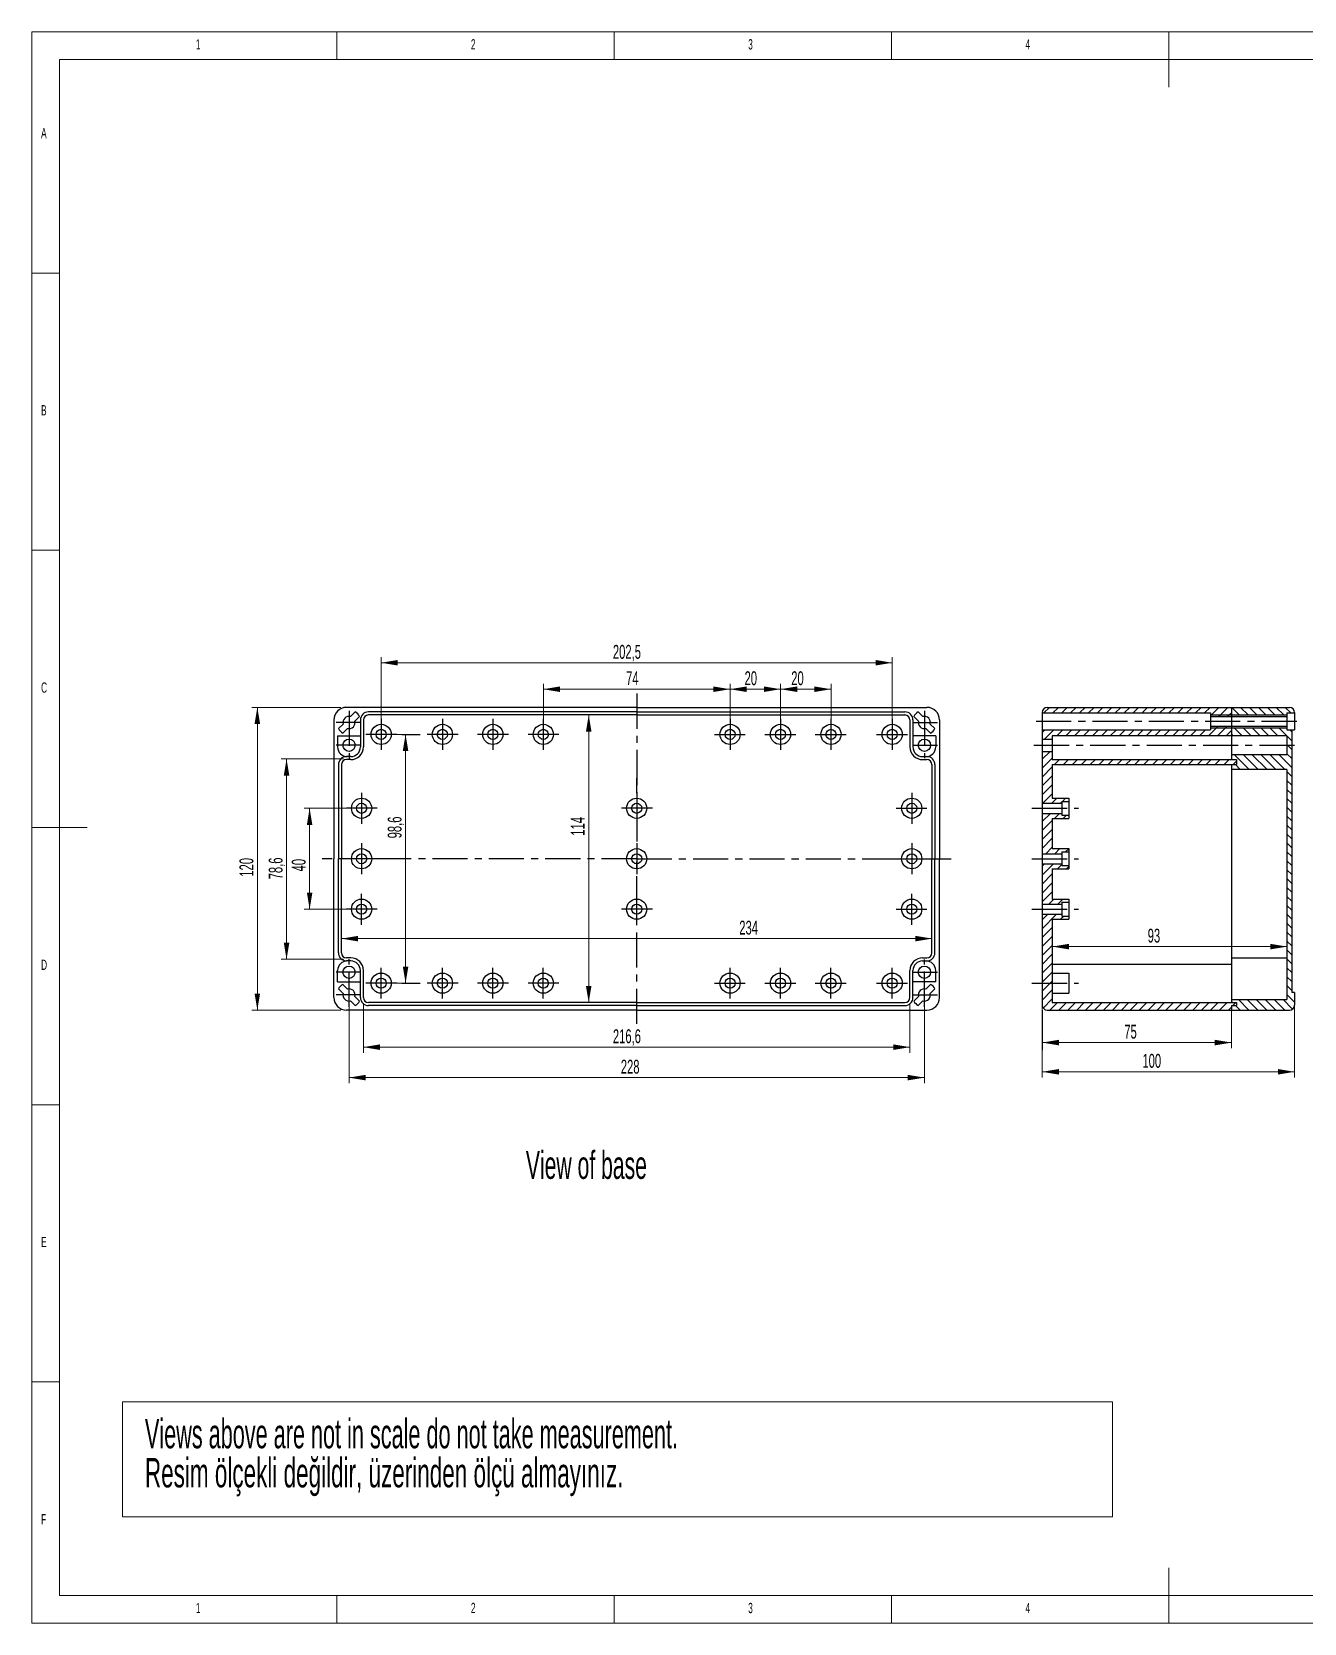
# Model space of a CAD drawing. Header units: millimetres. Extents: x 5 to 415, y 5 to 292.
# Drawn here: x 5 to 234.4, y 5 to 292 of the extents above; entities that cross this region are included whole.
import ezdxf

# ---------------------------------------------------------------- set-up
doc = ezdxf.new("R2010")
doc.units = ezdxf.units.MM
doc.linetypes.add('CENTER', pattern=[10.16, 6.35, -1.27, 1.27, -1.27])
doc.layers.add('CEN', color=3, linetype='Continuous')
doc.layers.add('SLD-0', color=179, linetype='Continuous')
doc.layers.add('LAYER_1', color=179, linetype='Continuous', lineweight=15)
doc.styles.add('SLDTEXTSTYLE1', font='TXT', dxfattribs={"width": 0.605})
doc.styles.add('SLDTEXTSTYLE4', font='TXT', dxfattribs={"width": 0.567187})
doc.styles.add('SLDTEXTSTYLE5', font='TXT', dxfattribs={"width": 0.551618})
doc.styles.add('SLDTEXTSTYLE6', font='TXT', dxfattribs={"width": 0.572819})
doc.dimstyles.new('SLDDIMSTYLE0', dxfattribs={"dimtxt": 2.5, "dimasz": 3, "dimexe": 0, "dimexo": 0.0625, "dimtad": 1, "dimtoh": 1, "dimdec": 4, "dimzin": 12, "dimdsep": 46, "dimtxsty": 'SLDTEXTSTYLE1', "dimsah": 1, "dimcen": 0.09, "dimadec": 0, "dimazin": 0, "dimtfac": 1, "dimtdec": 4, "dimtofl": 0, "dimtmove": 0, "dimatfit": 3, "dimfxl": 1, "dimtolj": 1, "dimtzin": 12, "dimarcsym": 0})
doc.dimstyles.new('SLDDIMSTYLE1', dxfattribs={"dimtxt": 2.5, "dimasz": 3, "dimexe": 0, "dimexo": 0.0625, "dimtad": 1, "dimtoh": 1, "dimdec": 0, "dimzin": 12, "dimdsep": 46, "dimtxsty": 'SLDTEXTSTYLE1', "dimsah": 1, "dimcen": 0.09, "dimadec": 0, "dimazin": 0, "dimtfac": 1, "dimtdec": 0, "dimtofl": 0, "dimtmove": 0, "dimatfit": 3, "dimfxl": 1, "dimtolj": 1, "dimtzin": 12, "dimarcsym": 0})

# ---------------------------------------------------------------- blocks, each defined once
blk = doc.blocks.new('*D4')
at = {"layer": 'LAYER_1'}
for p, q in [((61.19, 160.86), (49.93, 160.86)), ((50.93, 160.86), (50.93, 124.74)), ((61.19, 124.74), (49.93, 124.74))]:
    blk.add_line(p, q, dxfattribs=at)
for points in [[(50.93, 160.86), (50.43, 157.86), (51.43, 157.86)], [(50.93, 124.74), (51.43, 127.74), (50.43, 127.74)]]:
    blk.add_solid(points, dxfattribs=at)
at = {"layer": 'LAYER_1', "insert": (47.71, 139.15), "char_height": 2.5, "attachment_point": 1, "rotation": 90, "style": 'SLDTEXTSTYLE1'}
blk.add_mtext('78,6', dxfattribs=at)
blk = doc.blocks.new('*D5')
at = {"layer": 'LAYER_1'}
for p, q in [((63.47, 151.96), (54.09, 151.96)), ((55.09, 151.96), (55.09, 133.76)), ((63.47, 133.76), (54.09, 133.76))]:
    blk.add_line(p, q, dxfattribs=at)
for points in [[(55.09, 151.96), (54.59, 148.96), (55.59, 148.96)], [(55.09, 133.76), (55.59, 136.76), (54.59, 136.76)]]:
    blk.add_solid(points, dxfattribs=at)
at = {"layer": 'LAYER_1', "insert": (51.87, 140.58), "char_height": 2.5, "attachment_point": 1, "rotation": 90, "style": 'SLDTEXTSTYLE1'}
blk.add_mtext('40', dxfattribs=at)
blk = doc.blocks.new('*D6')
at = {"layer": 'LAYER_1'}
blk.add_line((105.41, 168.8), (105.41, 116.93), dxfattribs=at)
for points in [[(105.41, 168.8), (104.91, 165.8), (105.91, 165.8)], [(105.41, 116.93), (105.91, 119.93), (104.91, 119.93)]]:
    blk.add_solid(points, dxfattribs=at)
at = {"layer": 'LAYER_1', "insert": (102.18, 147.02), "char_height": 2.5, "attachment_point": 1, "rotation": 90, "style": 'SLDTEXTSTYLE1'}
blk.add_mtext('114', dxfattribs=at)
blk = doc.blocks.new('*D7')
at = {"layer": 'LAYER_1'}
for p, q in [((60.74, 170.16), (44.66, 170.16)), ((45.66, 170.16), (45.66, 115.56)), ((60.74, 115.56), (44.66, 115.56))]:
    blk.add_line(p, q, dxfattribs=at)
for points in [[(45.66, 170.16), (45.16, 167.16), (46.16, 167.16)], [(45.66, 115.56), (46.16, 118.56), (45.16, 118.56)]]:
    blk.add_solid(points, dxfattribs=at)
at = {"layer": 'LAYER_1', "insert": (42.44, 139.63), "char_height": 2.5, "attachment_point": 1, "rotation": 90, "style": 'SLDTEXTSTYLE1'}
blk.add_mtext('120', dxfattribs=at)
blk = doc.blocks.new('*D8')
at = {"layer": 'LAYER_1'}
for p, q in [((68.99, 165.3), (73.39, 165.3)), ((72.39, 165.3), (72.39, 120.43)), ((68.99, 120.43), (73.39, 120.43))]:
    blk.add_line(p, q, dxfattribs=at)
for points in [[(72.39, 165.3), (71.89, 162.3), (72.89, 162.3)], [(72.39, 120.43), (72.89, 123.43), (71.89, 123.43)]]:
    blk.add_solid(points, dxfattribs=at)
at = {"layer": 'LAYER_1', "insert": (69.17, 146.54), "char_height": 2.5, "attachment_point": 1, "rotation": 90, "style": 'SLDTEXTSTYLE1'}
blk.add_mtext('98,6', dxfattribs=at)
blk = doc.blocks.new('*D9')
at = {"layer": 'LAYER_1'}
for p, q in [((97.23, 166.3), (97.23, 174.44)), ((97.23, 173.44), (130.9, 173.44)), ((130.9, 166.3), (130.9, 174.44))]:
    blk.add_line(p, q, dxfattribs=at)
for points in [[(97.23, 173.44), (100.23, 172.94), (100.23, 173.94)], [(130.9, 173.44), (127.9, 173.94), (127.9, 172.94)]]:
    blk.add_solid(points, dxfattribs=at)
at = {"layer": 'LAYER_1', "insert": (112.15, 176.67), "char_height": 2.5, "attachment_point": 1, "style": 'SLDTEXTSTYLE1'}
blk.add_mtext('74', dxfattribs=at)
blk = doc.blocks.new('*D10')
at = {"layer": 'LAYER_1'}
for p, q in [((130.9, 166.3), (130.9, 174.44)), ((130.9, 173.44), (140, 173.44)), ((140, 166.3), (140, 174.44))]:
    blk.add_line(p, q, dxfattribs=at)
for points in [[(130.9, 173.44), (133.9, 172.94), (133.9, 173.94)], [(140, 173.44), (137, 173.94), (137, 172.94)]]:
    blk.add_solid(points, dxfattribs=at)
at = {"layer": 'LAYER_1', "insert": (133.51, 176.67), "char_height": 2.5, "attachment_point": 1, "style": 'SLDTEXTSTYLE1'}
blk.add_mtext('20', dxfattribs=at)
blk = doc.blocks.new('*D11')
at = {"layer": 'LAYER_1'}
for p, q in [((140, 166.3), (140, 174.44)), ((140, 173.44), (149.1, 173.44)), ((149.1, 166.3), (149.1, 174.44))]:
    blk.add_line(p, q, dxfattribs=at)
for points in [[(140, 173.44), (143, 172.94), (143, 173.94)], [(149.1, 173.44), (146.1, 173.94), (146.1, 172.94)]]:
    blk.add_solid(points, dxfattribs=at)
at = {"layer": 'LAYER_1', "insert": (141.93, 176.67), "char_height": 2.5, "attachment_point": 1, "style": 'SLDTEXTSTYLE1'}
blk.add_mtext('20', dxfattribs=at)
blk = doc.blocks.new('*D12')
at = {"layer": 'LAYER_1'}
for p, q in [((67.99, 166.3), (67.99, 179.21)), ((67.99, 178.21), (160.13, 178.21)), ((160.13, 166.3), (160.13, 179.21))]:
    blk.add_line(p, q, dxfattribs=at)
for points in [[(67.99, 178.21), (70.99, 177.71), (70.99, 178.71)], [(160.13, 178.21), (157.13, 178.71), (157.13, 177.71)]]:
    blk.add_solid(points, dxfattribs=at)
at = {"layer": 'LAYER_1', "insert": (109.77, 181.43), "char_height": 2.5, "attachment_point": 1, "style": 'SLDTEXTSTYLE1'}
blk.add_mtext('202,5', dxfattribs=at)
blk = doc.blocks.new('*D13')
at = {"layer": 'LAYER_1'}
for p, q in [((62.19, 117.29), (62.19, 102.39)), ((165.93, 117.29), (165.93, 102.39)), ((62.19, 103.39), (165.93, 103.39))]:
    blk.add_line(p, q, dxfattribs=at)
for points in [[(62.19, 103.39), (65.19, 102.89), (65.19, 103.89)], [(165.93, 103.39), (162.93, 103.89), (162.93, 102.89)]]:
    blk.add_solid(points, dxfattribs=at)
at = {"layer": 'LAYER_1', "insert": (111.2, 106.61), "char_height": 2.5, "attachment_point": 1, "style": 'SLDTEXTSTYLE1'}
blk.add_mtext('228', dxfattribs=at)
blk = doc.blocks.new('*D14')
at = {"layer": 'LAYER_1'}
blk.add_line((60.83, 128.46), (167.3, 128.46), dxfattribs=at)
for points in [[(60.83, 128.46), (63.83, 127.96), (63.83, 128.96)], [(167.3, 128.46), (164.3, 128.96), (164.3, 127.96)]]:
    blk.add_solid(points, dxfattribs=at)
at = {"layer": 'LAYER_1', "insert": (132.56, 131.69), "char_height": 2.5, "attachment_point": 1, "style": 'SLDTEXTSTYLE1'}
blk.add_mtext('234', dxfattribs=at)
blk = doc.blocks.new('*D15')
at = {"layer": 'LAYER_1'}
for p, q in [((64.78, 116.84), (64.78, 107.88)), ((163.34, 116.84), (163.34, 107.88)), ((64.78, 108.88), (163.34, 108.88))]:
    blk.add_line(p, q, dxfattribs=at)
for points in [[(64.78, 108.88), (67.78, 108.38), (67.78, 109.38)], [(163.34, 108.88), (160.34, 109.38), (160.34, 108.38)]]:
    blk.add_solid(points, dxfattribs=at)
at = {"layer": 'LAYER_1', "insert": (109.77, 112.1), "char_height": 2.5, "attachment_point": 1, "style": 'SLDTEXTSTYLE1'}
blk.add_mtext('216,6', dxfattribs=at)
blk = doc.blocks.new('*D16')
at = {"layer": 'LAYER_1'}
for p, q in [((187.18, 122.82), (187.18, 103.44)), ((232.68, 117.75), (232.68, 103.44)), ((187.18, 104.44), (232.68, 104.44))]:
    blk.add_line(p, q, dxfattribs=at)
for points in [[(187.18, 104.44), (190.18, 103.94), (190.18, 104.94)], [(232.68, 104.44), (229.68, 104.94), (229.68, 103.94)]]:
    blk.add_solid(points, dxfattribs=at)
at = {"layer": 'LAYER_1', "insert": (205.25, 107.67), "char_height": 2.5, "attachment_point": 1, "style": 'SLDTEXTSTYLE1'}
blk.add_mtext('100', dxfattribs=at)
blk = doc.blocks.new('*D17')
at = {"layer": 'LAYER_1'}
for p, q in [((187.18, 122.82), (187.18, 108.71)), ((221.3, 115.93), (221.3, 108.71)), ((187.18, 109.71), (221.3, 109.71))]:
    blk.add_line(p, q, dxfattribs=at)
for points in [[(187.18, 109.71), (190.18, 109.21), (190.18, 110.21)], [(221.3, 109.71), (218.3, 110.21), (218.3, 109.21)]]:
    blk.add_solid(points, dxfattribs=at)
at = {"layer": 'LAYER_1', "insert": (201.98, 112.93), "char_height": 2.5, "attachment_point": 1, "style": 'SLDTEXTSTYLE1'}
blk.add_mtext('75', dxfattribs=at)
blk = doc.blocks.new('*D18')
at = {"layer": 'LAYER_1'}
for p, q in [((189, 127.85), (189, 126.02)), ((189, 127.02), (231.31, 127.02))]:
    blk.add_line(p, q, dxfattribs=at)
for points in [[(189, 127.02), (192, 126.52), (192, 127.52)], [(231.31, 127.02), (228.31, 127.52), (228.31, 126.52)]]:
    blk.add_solid(points, dxfattribs=at)
at = {"layer": 'LAYER_1', "insert": (206.2, 130.25), "char_height": 2.5, "attachment_point": 1, "style": 'SLDTEXTSTYLE1'}
blk.add_mtext('93', dxfattribs=at)
blk = doc.blocks.new('SW_NOTE_0')
at = {"layer": 'LAYER_1', "color": 0, "char_height": 5.2917, "attachment_point": 1}
for s, insert, style in [('Views above are not in scale do not take measurement.', (0, 6.82), 'SLDTEXTSTYLE5'), ('Resim ölçekli değildir, üzerinden ölçü almayınız.', (0, -0.23), 'SLDTEXTSTYLE6')]:
    blk.add_mtext(s, dxfattribs=dict(at, insert=insert, style=style))

msp = doc.modelspace()

# ---------------------------------------------------------------- linework, layer by layer
at = {"color": 7, "linetype": 'Continuous', "lineweight": 0}
for p, q in [((414.59469, 292), (5, 292)), ((5, 292), (5, 5)), ((60, 287), (60, 292)), ((110, 292), (110, 287)), ((160, 287), (160, 292)), ((210, 292), (210, 282)), ((410, 287), (10, 287)), ((10, 287), (10, 10)), ((10, 248.5), (5, 248.5)), ((5, 198.5), (10, 198.5)), ((5, 148.5), (15, 148.5)), ((5, 98.5), (10, 98.5)), ((10, 48.5), (5, 48.5)), ((210, 5), (210, 15)), ((10, 10), (227.8, 10)), ((60, 5), (60, 10)), ((110, 10), (110, 5)), ((160, 5), (160, 10)), ((227.8, 10), (402, 10)), ((5, 5), (414.59469, 5))]:
    msp.add_line(p, q, dxfattribs=at)
at = {"layer": 'CEN', "color": 7, "linetype": 'CENTER'}
for p, q in [((114.06033, 172.64609), (114.06033, 142.86432)), ((114.06033, 142.86432), (69.33199, 142.86432)), ((114.06033, 142.86432), (170.74642, 142.86432)), ((114.06033, 113.08254), (114.06033, 142.86432))]:
    msp.add_line(p, q, dxfattribs=at)
at = {"layer": 'LAYER_1'}
for p, q in [((21.37212, 44.91148), (199.83947, 44.91148)), ((21.37212, 44.91148), (21.37212, 24.19609)), ((199.83947, 44.91148), (199.83947, 24.19609)), ((21.37212, 24.19609), (199.83947, 24.19609))]:
    msp.add_line(p, q, dxfattribs=at)
at = {"layer": 'SLD-0', "color": 7}
for p, q in [((114.06033, 170.16432), (61.73533, 170.16432)), ((62.45934, 168.50767), (63.29859, 169.34691)), ((114.06033, 169.34532), (65.69383, 169.34532)), ((114.06033, 170.16432), (166.38533, 170.16432)), ((114.06033, 169.34532), (162.42683, 169.34532)), ((165.66131, 168.50767), (164.82206, 169.34691)), ((187.48363, 169.16386), (188.48408, 170.16432)), ((188.08976, 170.16432), (231.76976, 170.16432)), ((189.0923, 169.16386), (190.09275, 170.16432)), ((190.70097, 169.16386), (191.70142, 170.16432)), ((192.30963, 169.16386), (193.31009, 170.16432)), ((193.9183, 169.16386), (194.91875, 170.16432)), ((195.52697, 169.16386), (196.52742, 170.16432)), ((197.13564, 169.16386), (198.13609, 170.16432)), ((198.74431, 169.16386), (199.74476, 170.16432)), ((200.35297, 169.16386), (201.35343, 170.16432)), ((201.96164, 169.16386), (202.96209, 170.16432)), ((203.57031, 169.16386), (204.57076, 170.16432)), ((205.17898, 169.16386), (206.17943, 170.16432)), ((206.78765, 169.16386), (207.7881, 170.16432)), ((208.39631, 169.16386), (209.39677, 170.16432)), ((210.00498, 169.16386), (211.00543, 170.16432)), ((211.61365, 169.16386), (212.6141, 170.16432)), ((213.22232, 169.16386), (214.22277, 170.16432)), ((214.83099, 169.16386), (215.83144, 170.16432)), ((216.43965, 169.16386), (217.44011, 170.16432)), ((217.7012, 168.81675), (219.04877, 170.16432)), ((219.30987, 168.81675), (220.65744, 170.16432)), ((221.30476, 170.16432), (221.30476, 160.74582)), ((222.69198, 168.81675), (221.34441, 170.16432)), ((224.30065, 168.81675), (222.95308, 170.16432)), ((225.90932, 168.81675), (224.56175, 170.16432)), ((227.51799, 168.81675), (226.17042, 170.16432)), ((229.12665, 168.81675), (227.77909, 170.16432)), ((230.73532, 168.81675), (229.38775, 170.16432)), ((231.99687, 169.16386), (230.99642, 170.16432)), ((59.46033, 167.88932), (59.46033, 142.86432)), ((60.27773, 166.32605), (61.11697, 167.1653)), ((63.26368, 167.70333), (64.10292, 168.54258)), ((64.23783, 167.88932), (64.23783, 163.02082)), ((64.78383, 167.88932), (64.78383, 163.02082)), ((114.06033, 168.79932), (65.69383, 168.79932)), ((114.06033, 168.79932), (162.42683, 168.79932)), ((163.33683, 167.88932), (163.33683, 163.02082)), ((163.88283, 167.88932), (163.88283, 163.02082)), ((164.85697, 167.70333), (164.01773, 168.54258)), ((167.84292, 166.32605), (167.00368, 167.1653)), ((168.66033, 167.88932), (168.66033, 142.86432)), ((187.17976, 169.25432), (187.17976, 116.47432)), ((187.17976, 169.16386), (217.5065, 169.16386)), ((217.15629, 165.0545), (218.59299, 166.4912)), ((217.5065, 169.16386), (217.5065, 166.143)), ((217.5065, 168.81675), (231.31476, 168.81675)), ((217.5065, 168.62205), (217.7012, 168.81675)), ((217.5065, 168.50362), (231.31476, 168.50362)), ((217.5065, 166.80432), (231.31476, 166.80432)), ((217.5065, 166.4912), (231.31476, 166.4912)), ((218.59299, 166.4912), (218.90612, 166.80432)), ((218.76496, 165.0545), (220.20166, 166.4912)), ((218.99675, 168.50362), (219.30987, 168.81675)), ((220.20166, 166.4912), (220.51479, 166.80432)), ((220.60542, 168.50362), (220.91854, 168.81675)), ((220.91854, 168.81675), (221.30476, 169.20297)), ((223.23689, 165.0545), (221.80019, 166.4912)), ((224.84556, 165.0545), (223.40886, 166.4912)), ((226.45423, 165.0545), (225.01753, 166.4912)), ((228.0629, 165.0545), (226.6262, 166.4912)), ((229.67156, 165.0545), (228.23487, 166.4912)), ((231.28023, 165.0545), (229.84353, 166.4912)), ((231.31476, 169.16386), (232.67976, 169.16386)), ((231.31476, 169.16386), (231.31476, 166.143)), ((232.67976, 169.25432), (232.67976, 166.143)), ((60.14283, 165.0545), (60.14283, 163.02082)), ((60.14283, 165.0545), (64.23783, 165.0545)), ((61.08206, 165.52172), (61.92131, 166.36096)), ((71.72771, 165.29582), (75.03033, 165.29582)), ((167.97783, 165.0545), (163.88283, 165.0545)), ((167.03859, 165.52172), (166.19934, 166.36096)), ((167.97783, 165.0545), (167.97783, 163.02082)), ((187.17976, 166.143), (217.5065, 166.143)), ((187.17976, 165.64266), (187.68011, 166.143)), ((187.17976, 164.44587), (188.99976, 164.44587)), ((187.59164, 164.44587), (189.28878, 166.143)), ((231.31476, 165.0545), (188.99976, 165.0545)), ((188.99976, 165.0545), (188.99976, 160.74582)), ((189.80894, 165.0545), (190.89744, 166.143)), ((191.41761, 165.0545), (192.50611, 166.143)), ((193.02628, 165.0545), (194.11478, 166.143)), ((194.63494, 165.0545), (195.72345, 166.143)), ((196.24361, 165.0545), (197.33212, 166.143)), ((197.85228, 165.0545), (198.94078, 166.143)), ((199.46095, 165.0545), (200.54945, 166.143)), ((201.06962, 165.0545), (202.15812, 166.143)), ((202.67828, 165.0545), (203.76679, 166.143)), ((204.28695, 165.0545), (205.37545, 166.143)), ((205.89562, 165.0545), (206.98412, 166.143)), ((207.50429, 165.0545), (208.59279, 166.143)), ((209.11295, 165.0545), (210.20146, 166.143)), ((210.72162, 165.0545), (211.81013, 166.143)), ((212.33029, 165.0545), (213.41879, 166.143)), ((213.93896, 165.0545), (215.02746, 166.143)), ((215.54763, 165.0545), (216.63613, 166.143)), ((220.37363, 165.0545), (221.30476, 165.98563)), ((221.62823, 165.0545), (221.30476, 165.37796)), ((231.31476, 166.143), (232.67976, 166.143)), ((231.31476, 165.0545), (231.31476, 161.62413)), ((232.17926, 164.15547), (231.31476, 165.01997)), ((232.17926, 165.76414), (231.8004, 166.143)), ((232.17926, 166.143), (232.17926, 118.74932)), ((62.50883, 161.29182), (61.73533, 161.29182)), ((62.50883, 160.74582), (61.73533, 160.74582)), ((165.61183, 161.29182), (166.38533, 161.29182)), ((165.61183, 160.74582), (166.38533, 160.74582)), ((187.17976, 162.23276), (188.99976, 162.23276)), ((187.17976, 160.81666), (188.59587, 162.23276)), ((187.17976, 159.20799), (188.99976, 161.02799)), ((188.99976, 160.74582), (222.21476, 160.74582)), ((189.41626, 159.83582), (190.32626, 160.74582)), ((191.02493, 159.83582), (191.93493, 160.74582)), ((192.63359, 159.83582), (193.54359, 160.74582)), ((194.24226, 159.83582), (195.15226, 160.74582)), ((195.85093, 159.83582), (196.76093, 160.74582)), ((197.4596, 159.83582), (198.3696, 160.74582)), ((199.06827, 159.83582), (199.97827, 160.74582)), ((200.67693, 159.83582), (201.58693, 160.74582)), ((202.2856, 159.83582), (203.1956, 160.74582)), ((203.89427, 159.83582), (204.80427, 160.74582)), ((205.50294, 159.83582), (206.41294, 160.74582)), ((207.11161, 159.83582), (208.02161, 160.74582)), ((208.72027, 159.83582), (209.63027, 160.74582)), ((210.32894, 159.83582), (211.23894, 160.74582)), ((211.93761, 159.83582), (212.84761, 160.74582)), ((213.54628, 159.83582), (214.45628, 160.74582)), ((215.15494, 159.83582), (216.06494, 160.74582)), ((216.76361, 159.83582), (217.67361, 160.74582)), ((218.37228, 159.83582), (219.28228, 160.74582)), ((219.98095, 159.83582), (220.89095, 160.74582)), ((231.31476, 161.62413), (221.30476, 161.62413)), ((224.50789, 158.9575), (221.84126, 161.62413)), ((222.21476, 160.74582), (222.21476, 159.83582)), ((226.11656, 158.9575), (223.44993, 161.62413)), ((227.72523, 158.9575), (225.0586, 161.62413)), ((229.33389, 158.9575), (226.66726, 161.62413)), ((230.94256, 158.9575), (228.27593, 161.62413)), ((232.17926, 159.32947), (229.8846, 161.62413)), ((231.38675, 163.33932), (231.31476, 163.4113)), ((232.17926, 160.93813), (231.31476, 161.80263)), ((232.17926, 162.5468), (231.38675, 163.33932)), ((60.27933, 159.83582), (60.27933, 142.86432)), ((60.82533, 159.83582), (60.82533, 142.86432)), ((167.29533, 159.83582), (167.29533, 142.86432)), ((167.84133, 159.83582), (167.84133, 142.86432)), ((187.17976, 157.59932), (188.99976, 159.41932)), ((188.99976, 159.83582), (188.99976, 153.78432)), ((188.99976, 159.83582), (222.21476, 159.83582)), ((221.30476, 159.83582), (221.30476, 116.92932)), ((231.31476, 158.9575), (221.30476, 158.9575)), ((221.58962, 159.83582), (222.21476, 160.46096)), ((222.89922, 158.9575), (222.02091, 159.83582)), ((231.31476, 158.9575), (231.31476, 117.47532)), ((232.17926, 157.7208), (231.31476, 158.5853)), ((114.06033, 154.69432), (114.06033, 157.39438)), ((114.06033, 154.69432), (114.06033, 157.34952)), ((187.17976, 155.99065), (188.99976, 157.81065)), ((187.17976, 154.38198), (188.99976, 156.20198)), ((232.17926, 156.11213), (231.31476, 156.97663)), ((232.17926, 154.50346), (231.31476, 155.36796)), ((187.17976, 152.87432), (190.7402, 152.87432)), ((187.28076, 152.87432), (188.99976, 154.59332)), ((188.88943, 152.87432), (189.79943, 153.78432)), ((188.99976, 153.78432), (191.95726, 153.78432)), ((190.4981, 152.87432), (190.7402, 153.11642)), ((190.7402, 153.20862), (191.95726, 153.20862)), ((190.7402, 153.20862), (190.7402, 150.72001)), ((190.8324, 153.20862), (191.4081, 153.78432)), ((191.95726, 153.78432), (191.95726, 150.14432)), ((232.17926, 152.89479), (231.31476, 153.75929)), ((232.17926, 151.28613), (231.31476, 152.15063)), ((187.17976, 151.05432), (190.7402, 151.05432)), ((187.17976, 149.55598), (188.6781, 151.05432)), ((187.17976, 147.94731), (188.99976, 149.76731)), ((188.99976, 150.14432), (191.95726, 150.14432)), ((188.99976, 150.14432), (188.99976, 144.68432)), ((189.37677, 150.14432), (190.28677, 151.05432)), ((190.7402, 150.72001), (191.95726, 150.72001)), ((190.98543, 150.14432), (191.56113, 150.72001)), ((232.17926, 149.67746), (231.31476, 150.54196)), ((187.17976, 146.33865), (188.99976, 148.15865)), ((187.17976, 144.72998), (188.99976, 146.54998)), ((232.17926, 148.06879), (231.31476, 148.93329)), ((232.17926, 146.46012), (231.31476, 147.32462)), ((187.17976, 143.77432), (190.7402, 143.77432)), ((187.83277, 143.77432), (188.99976, 144.94131)), ((188.99976, 144.68432), (191.95726, 144.68432)), ((189.44144, 143.77432), (190.35144, 144.68432)), ((190.7402, 144.10862), (191.95726, 144.10862)), ((190.7402, 144.10862), (190.7402, 141.62001)), ((191.38441, 144.10862), (191.95726, 144.68147)), ((191.95726, 144.68432), (191.95726, 141.04432)), ((232.17926, 144.85146), (231.31476, 145.71596)), ((232.17926, 143.24279), (231.31476, 144.10729)), ((59.46033, 117.83932), (59.46033, 142.86432)), ((60.27933, 125.89282), (60.27933, 142.86432)), ((60.82533, 125.89282), (60.82533, 142.86432)), ((167.29533, 125.89282), (167.29533, 142.86432)), ((167.84133, 125.89282), (167.84133, 142.86432)), ((168.66033, 117.83932), (168.66033, 142.86432)), ((187.17976, 141.95432), (190.7402, 141.95432)), ((187.17976, 141.51264), (187.62144, 141.95432)), ((187.17976, 139.90397), (189.23011, 141.95432)), ((188.99976, 141.04432), (191.95726, 141.04432)), ((188.99976, 141.04432), (188.99976, 135.58432)), ((189.92877, 141.04432), (190.7402, 141.85575)), ((190.7402, 141.62001), (191.95726, 141.62001)), ((191.53744, 141.04432), (191.95726, 141.46414)), ((232.17926, 141.63412), (231.31476, 142.49862)), ((232.17926, 140.02545), (231.31476, 140.88995)), ((187.17976, 138.29531), (188.99976, 140.11531)), ((187.17976, 136.68664), (188.99976, 138.50664)), ((232.17926, 138.41678), (231.31476, 139.28128)), ((187.17976, 135.07797), (188.99976, 136.89797)), ((188.38478, 134.67432), (189.29478, 135.58432)), ((188.99976, 135.58432), (191.95726, 135.58432)), ((189.99344, 134.67432), (190.90344, 135.58432)), ((190.7402, 135.00862), (191.95726, 135.00862)), ((190.7402, 135.00862), (190.7402, 132.52001)), ((191.93642, 135.00862), (191.95726, 135.02947)), ((191.95726, 135.58432), (191.95726, 131.94432)), ((232.17926, 136.80812), (231.31476, 137.67262)), ((232.17926, 135.19945), (231.31476, 136.06395)), ((187.17976, 134.67432), (190.7402, 134.67432)), ((187.17976, 132.85432), (190.7402, 132.85432)), ((187.17976, 131.86063), (188.17344, 132.85432)), ((187.17976, 130.25197), (189.78211, 132.85432)), ((190.48078, 131.94432), (191.05648, 132.52001)), ((190.7402, 132.52001), (191.95726, 132.52001)), ((232.17926, 133.59078), (231.31476, 134.45528)), ((232.17926, 131.98211), (231.31476, 132.84661)), ((187.17976, 128.6433), (188.99976, 130.4633)), ((188.99976, 131.94432), (191.95726, 131.94432)), ((188.99976, 131.94432), (188.99976, 116.92932)), ((232.17926, 130.37344), (231.31476, 131.23794)), ((232.17926, 128.76478), (231.31476, 129.62928)), ((187.17976, 127.03463), (188.99976, 128.85463)), ((187.17976, 125.42596), (188.99976, 127.24596)), ((232.17926, 127.15611), (231.31476, 128.02061)), ((232.17926, 125.54744), (231.31476, 126.41194)), ((62.50883, 124.98282), (61.73533, 124.98282)), ((62.50883, 124.43682), (61.73533, 124.43682)), ((165.61183, 124.98282), (166.38533, 124.98282)), ((165.61183, 124.43682), (166.38533, 124.43682)), ((187.17976, 123.81729), (188.99976, 125.63729)), ((187.17976, 122.20863), (188.99976, 124.02863)), ((221.30476, 123.79153), (188.99976, 123.79153)), ((221.30476, 124.98282), (231.31476, 124.98282)), ((232.17926, 123.93877), (231.31476, 124.80327)), ((60.14283, 120.67413), (60.14283, 122.70782)), ((60.14283, 120.67413), (64.23783, 120.67413)), ((64.23783, 117.83932), (64.23783, 122.70782)), ((64.78383, 117.83932), (64.78383, 122.70782)), ((163.33683, 117.83932), (163.33683, 122.70782)), ((163.88283, 117.83932), (163.88283, 122.70782)), ((167.97783, 120.67413), (163.88283, 120.67413)), ((167.97783, 120.67413), (167.97783, 122.70782)), ((187.17976, 120.59996), (188.99976, 122.41996)), ((188.62129, 120.43282), (188.99976, 120.81129)), ((188.99976, 122.25282), (191.95726, 122.25282)), ((191.95726, 122.25282), (191.95726, 118.61282)), ((232.17926, 122.3301), (231.31476, 123.1946)), ((232.17926, 120.72144), (231.31476, 121.58594)), ((60.27773, 119.40258), (61.11697, 118.56333)), ((61.08206, 120.20691), (61.92131, 119.36767)), ((63.26368, 118.0253), (64.10292, 117.18605)), ((71.72771, 120.43282), (75.03033, 120.43282)), ((164.85697, 118.0253), (164.01773, 117.18605)), ((167.03859, 120.20691), (166.19934, 119.36767)), ((167.84292, 119.40258), (167.00368, 118.56333)), ((187.17976, 118.99129), (188.62129, 120.43282)), ((187.17976, 117.38262), (188.99976, 119.20262)), ((188.99976, 118.61282), (191.95726, 118.61282)), ((232.17926, 119.11277), (231.31476, 119.97727)), ((232.67976, 117.0036), (231.31476, 118.3686)), ((232.67976, 118.74932), (232.17926, 118.74932)), ((232.67976, 118.61227), (232.54272, 118.74932)), ((232.67976, 118.74932), (232.67976, 116.47432)), ((114.06033, 115.56432), (61.73533, 115.56432)), ((62.45934, 117.22096), (63.29859, 116.38172)), ((114.06033, 116.92932), (65.69383, 116.92932)), ((114.06033, 116.38332), (65.69383, 116.38332)), ((114.06033, 116.92932), (162.42683, 116.92932)), ((114.06033, 116.38332), (162.42683, 116.38332)), ((114.06033, 115.56432), (166.38533, 115.56432)), ((165.66131, 117.22096), (164.82206, 116.38172)), ((187.17976, 115.56432), (187.17976, 108.3702)), ((187.35007, 115.94426), (188.99976, 117.59395)), ((188.08976, 115.56432), (231.76976, 115.56432)), ((188.57879, 115.56432), (189.94379, 116.92932)), ((188.99976, 116.92932), (222.21476, 116.92932)), ((190.18746, 115.56432), (191.55246, 116.92932)), ((191.79613, 115.56432), (193.16113, 116.92932)), ((193.4048, 115.56432), (194.7698, 116.92932)), ((195.01346, 115.56432), (196.37846, 116.92932)), ((196.62213, 115.56432), (197.98713, 116.92932)), ((198.2308, 115.56432), (199.5958, 116.92932)), ((199.83947, 115.56432), (201.20447, 116.92932)), ((201.44814, 115.56432), (202.81314, 116.92932)), ((203.0568, 115.56432), (204.4218, 116.92932)), ((204.66547, 115.56432), (206.03047, 116.92932)), ((206.27414, 115.56432), (207.63914, 116.92932)), ((207.88281, 115.56432), (209.24781, 116.92932)), ((209.49148, 115.56432), (210.85648, 116.92932)), ((211.10014, 115.56432), (212.46514, 116.92932)), ((212.70881, 115.56432), (214.07381, 116.92932)), ((214.31748, 115.56432), (215.68248, 116.92932)), ((215.92615, 115.56432), (217.29115, 116.92932)), ((217.53481, 115.56432), (218.89981, 116.92932)), ((219.14348, 115.56432), (220.50848, 116.92932)), ((220.75215, 115.56432), (221.30476, 116.11693)), ((221.30476, 117.47532), (231.31476, 117.47532)), ((221.49337, 116.92932), (221.30476, 117.11792)), ((221.30476, 116.38332), (222.21476, 116.38332)), ((221.30476, 116.38332), (221.30476, 115.56432)), ((221.57115, 116.38332), (222.11715, 116.92932)), ((222.85837, 115.56432), (222.03937, 116.38332)), ((222.21476, 116.92932), (222.21476, 116.38332)), ((224.46704, 115.56432), (222.55604, 117.47532)), ((226.07571, 115.56432), (224.16471, 117.47532)), ((227.68438, 115.56432), (225.77338, 117.47532)), ((229.29304, 115.56432), (227.38204, 117.47532)), ((230.90171, 115.56432), (228.99071, 117.47532)), ((232.32294, 115.75175), (230.59938, 117.47532))]:
    msp.add_line(p, q, dxfattribs=at)
at = {"layer": 'SLD-0', "color": 7, "linetype": 'CENTER'}
for p, q in [((62.19033, 169.55039), (62.19033, 160.8556)), ((165.93033, 169.55039), (165.93033, 160.98208)), ((64.23783, 167.43432), (59.84923, 167.43432)), ((67.99158, 168.09428), (67.99158, 162.50973)), ((79.02533, 168.09428), (79.02533, 162.50973)), ((88.12533, 168.09428), (88.12533, 162.50973)), ((97.22533, 168.09428), (97.22533, 162.50973)), ((130.89533, 168.09428), (130.89533, 162.50973)), ((139.99533, 168.09428), (139.99533, 162.50973)), ((149.09533, 168.09428), (149.09533, 162.50973)), ((160.12908, 168.09428), (160.12908, 162.50973)), ((163.88283, 167.43432), (168.27142, 167.43432)), ((186.0722, 167.65397), (233.67173, 167.65397)), ((70.81771, 165.29582), (65.24343, 165.29582)), ((81.85146, 165.29582), (76.27718, 165.29582)), ((90.95146, 165.29582), (85.37718, 165.29582)), ((100.05146, 165.29582), (94.47718, 165.29582)), ((128.0692, 165.29582), (133.64347, 165.29582)), ((137.1692, 165.29582), (142.74347, 165.29582)), ((146.2692, 165.29582), (151.84347, 165.29582)), ((157.30295, 165.29582), (162.87722, 165.29582)), ((64.23783, 163.33932), (59.84923, 163.33932)), ((163.88283, 163.33932), (168.27142, 163.33932)), ((185.69644, 163.33932), (233.67173, 163.33932)), ((64.46533, 154.76278), (64.46533, 149.17823)), ((114.06033, 154.76278), (114.06033, 149.17823)), ((163.65533, 154.76278), (163.65533, 149.17823)), ((67.29146, 151.96432), (61.71718, 151.96432)), ((116.88646, 151.96432), (111.31218, 151.96432)), ((160.8292, 151.96432), (166.40347, 151.96432)), ((185.3356, 151.96432), (193.73904, 151.96432)), ((64.46533, 145.66278), (64.46533, 140.07823)), ((114.06033, 145.66278), (114.06033, 140.07823)), ((163.65533, 145.66278), (163.65533, 140.07823)), ((69.33199, 142.86432), (57.37423, 142.86432)), ((67.29146, 142.86432), (61.71718, 142.86432)), ((160.8292, 142.86432), (166.40347, 142.86432)), ((185.3356, 142.86432), (193.73904, 142.86432)), ((64.46533, 130.96585), (64.46533, 136.55041)), ((114.06033, 130.96585), (114.06033, 136.55041)), ((163.65533, 130.96585), (163.65533, 136.55041)), ((67.29146, 133.76432), (61.71718, 133.76432)), ((116.88646, 133.76432), (111.31218, 133.76432)), ((160.8292, 133.76432), (166.40347, 133.76432)), ((185.3356, 133.76432), (193.73904, 133.76432)), ((62.19033, 116.17824), (62.19033, 124.74241)), ((165.93033, 116.17824), (165.93033, 124.70723)), ((64.23783, 122.38932), (59.84923, 122.38932)), ((67.99158, 117.63435), (67.99158, 123.21891)), ((79.02533, 117.63435), (79.02533, 123.21891)), ((88.12533, 117.63435), (88.12533, 123.21891)), ((97.22533, 117.63435), (97.22533, 123.21891)), ((130.89533, 117.63435), (130.89533, 123.21891)), ((139.99533, 117.63435), (139.99533, 123.21891)), ((149.09533, 117.63435), (149.09533, 123.21891)), ((160.12908, 117.63435), (160.12908, 123.21891)), ((163.88283, 122.38932), (168.27142, 122.38932)), ((64.23783, 118.29432), (59.84923, 118.29432)), ((70.81771, 120.43282), (65.24343, 120.43282)), ((81.85146, 120.43282), (76.27718, 120.43282)), ((90.95146, 120.43282), (85.37718, 120.43282)), ((100.05146, 120.43282), (94.47718, 120.43282)), ((128.0692, 120.43282), (133.64347, 120.43282)), ((137.1692, 120.43282), (142.74347, 120.43282)), ((146.2692, 120.43282), (151.84347, 120.43282)), ((157.30295, 120.43282), (162.87722, 120.43282)), ((163.88283, 118.29432), (168.27142, 118.29432)), ((185.3356, 120.43282), (193.73904, 120.43282))]:
    msp.add_line(p, q, dxfattribs=at)
at = {"layer": 'SLD-0', "color": 7}
for centre, radius in [((67.99158, 165.29582), 1.82), ((79.02533, 165.29582), 1.82), ((88.12533, 165.29582), 1.82), ((97.22533, 165.29582), 1.82), ((130.89533, 165.29582), 1.82), ((139.99533, 165.29582), 1.82), ((149.09533, 165.29582), 1.82), ((160.12908, 165.29582), 1.82), ((62.19033, 163.33932), 1.10655), ((67.99158, 165.29582), 0.91), ((79.02533, 165.29582), 0.91), ((88.12533, 165.29582), 0.91), ((97.22533, 165.29582), 0.91), ((130.89533, 165.29582), 0.91), ((139.99533, 165.29582), 0.91), ((149.09533, 165.29582), 0.91), ((160.12908, 165.29582), 0.91), ((165.93033, 163.33932), 1.10655), ((64.46533, 151.96432), 1.82), ((64.46533, 151.96432), 0.91), ((114.06033, 151.96432), 1.82), ((114.06033, 151.96432), 0.91), ((163.65533, 151.96432), 1.82), ((163.65533, 151.96432), 0.91), ((64.46533, 142.86432), 1.82), ((64.46533, 142.86432), 0.91), ((114.06033, 142.86432), 1.82), ((114.06033, 142.86432), 0.91), ((163.65533, 142.86432), 1.82), ((163.65533, 142.86432), 0.91), ((64.46533, 133.76432), 1.82), ((114.06033, 133.76432), 1.82), ((163.65533, 133.76432), 1.82), ((64.46533, 133.76432), 0.91), ((114.06033, 133.76432), 0.91), ((163.65533, 133.76432), 0.91), ((62.19033, 122.38932), 1.10655), ((165.93033, 122.38932), 1.10655), ((67.99158, 120.43282), 1.82), ((67.99158, 120.43282), 0.91), ((79.02533, 120.43282), 1.82), ((79.02533, 120.43282), 0.91), ((88.12533, 120.43282), 1.82), ((88.12533, 120.43282), 0.91), ((97.22533, 120.43282), 1.82), ((97.22533, 120.43282), 0.91), ((130.89533, 120.43282), 1.82), ((130.89533, 120.43282), 0.91), ((139.99533, 120.43282), 1.82), ((139.99533, 120.43282), 0.91), ((149.09533, 120.43282), 1.82), ((149.09533, 120.43282), 0.91), ((160.12908, 120.43282), 1.82), ((160.12908, 120.43282), 0.91)]:
    msp.add_circle(centre, radius, dxfattribs=at)
for centre, radius, start, end in [((61.73533, 167.88932), 2.275, 90, 180), ((62.19033, 167.43432), 2.21049, 30.0903356, 59.9096644), ((65.69383, 167.88932), 1.456, 90, 180), ((162.42683, 167.88932), 1.456, 360, 90), ((165.93033, 167.43432), 2.21049, 120.0903356, 149.9096644), ((166.38533, 167.88932), 2.275, 360, 90), ((188.08976, 169.25432), 0.91, 90, 180), ((231.76976, 169.25432), 0.91, 0, 90), ((62.19033, 167.43432), 1.10655, 75.9295918, 194.0704082), ((62.19033, 167.43432), 1.10655, 255.9295918, 14.0704082), ((65.69383, 167.88932), 0.91, 90, 180), ((162.42683, 167.88932), 0.91, 360, 90), ((165.93033, 167.43432), 1.10655, 165.9295918, 284.0704082), ((165.93033, 167.43432), 1.10655, 345.9295918, 104.0704082), ((62.19033, 167.43432), 2.21049, 210.0903356, 239.9096644), ((165.93033, 167.43432), 2.21049, 300.0903356, 329.9096644), ((61.87183, 163.02082), 1.729, 180, 270), ((61.73533, 159.83582), 1.456, 90, 180), ((61.73533, 159.83582), 0.91, 90, 180), ((62.50883, 163.02082), 2.275, 270, 0), ((62.50883, 163.02082), 1.729, 270, 0), ((165.61183, 163.02082), 2.275, 180, 270), ((165.61183, 163.02082), 1.729, 180, 270), ((166.24883, 163.02082), 1.729, 270, 0), ((166.38533, 159.83582), 1.456, 360, 90), ((166.38533, 159.83582), 0.91, 0, 90), ((61.87183, 122.70782), 1.729, 90, 180), ((61.73533, 125.89282), 1.456, 180, 270), ((61.73533, 125.89282), 0.91, 180, 270), ((62.50883, 122.70782), 2.275, 360, 90), ((62.50883, 122.70782), 1.729, 360, 90), ((165.61183, 122.70782), 2.275, 90, 180), ((165.61183, 122.70782), 1.729, 90, 180), ((166.24883, 122.70782), 1.729, 360, 90), ((166.38533, 125.89282), 0.91, 270, 0), ((166.38533, 125.89282), 1.456, 270, 360), ((61.73533, 117.83932), 2.275, 180, 270), ((62.19033, 118.29432), 2.21049, 120.0903356, 149.9096644), ((62.19033, 118.29432), 1.10655, 165.9295918, 284.0704082), ((62.19033, 118.29432), 1.10655, 345.9295918, 104.0704082), ((65.69383, 117.83932), 1.456, 180, 270), ((65.69383, 117.83932), 0.91, 180, 270), ((162.42683, 117.83932), 0.91, 270, 360), ((162.42683, 117.83932), 1.456, 270, 360), ((165.93033, 118.29432), 1.10655, 75.9295918, 194.0704082), ((165.93033, 118.29432), 1.10655, 255.9295918, 14.0704082), ((166.38533, 117.83932), 2.275, 270, 360), ((165.93033, 118.29432), 2.21049, 30.0903356, 59.9096644), ((62.19033, 118.29432), 2.21049, 300.0903356, 329.9096644), ((165.93033, 118.29432), 2.21049, 210.0903356, 239.9096644), ((188.08976, 116.47432), 0.91, 180, 270), ((231.76976, 116.47432), 0.91, 270, 0)]:
    msp.add_arc(centre, radius, start, end, dxfattribs=at)

# ---------------------------------------------------------------- block references
at = {"layer": 'LAYER_1'}
msp.add_blockref('SW_NOTE_0', (25.38901, 35.01403), dxfattribs=at)

# ---------------------------------------------------------------- texts
at = {"color": 7, "linetype": 'Continuous', "lineweight": 0, "char_height": 1.85208, "attachment_point": 1, "style": 'SLDTEXTSTYLE1'}
for s, insert in [('1', (34.58333, 290.66802)), ('2', (84.16667, 290.66802)), ('3', (134.16667, 290.66802)), ('4', (184.16667, 290.66802)), ('A', (6.66667, 274.66802)), ('B', (6.66667, 224.66802)), ('C', (6.66667, 174.66802)), ('D', (6.66667, 124.66802)), ('E', (6.66667, 74.66802)), ('F', (6.66667, 24.66802)), ('1', (34.58333, 8.66802)), ('2', (84.16667, 8.66802)), ('3', (134.16667, 8.66802)), ('4', (184.16667, 8.66802))]:
    msp.add_mtext(s, dxfattribs=dict(at, insert=insert))
at = {"layer": 'LAYER_1', "color": 7, "insert": (94.07767, 90.15642), "char_height": 5.0270833, "attachment_point": 1, "style": 'SLDTEXTSTYLE4'}
msp.add_mtext('View of base', dxfattribs=at)

# ---------------------------------------------------------------- dimensions: what is measured, and where the dimension line sits
at = {"layer": 'LAYER_1'}
for base, p1, p2, text, dimstyle, picture, middle in [((160.12908, 178.20623), (67.99158, 165.29582), (160.12908, 165.29582), '202,5', 'SLDDIMSTYLE0', '*D12', (114.06033, 178.20623)), ((130.89533, 173.44474), (97.22533, 165.29582), (130.89533, 165.29582), '74', 'SLDDIMSTYLE0', '*D9', (114.06033, 173.44474)), ((139.99533, 173.44474), (130.89533, 165.29582), (139.99533, 165.29582), '20', 'SLDDIMSTYLE0', '*D10', (135.42089, 173.44474)), ((149.09533, 173.44474), (139.99533, 165.29582), (149.09533, 165.29582), '20', 'SLDDIMSTYLE0', '*D11', (143.83819, 173.44474)), ((167.29533, 128.4638), (60.82533, 125.89282), (167.29533, 125.89282), '234', 'SLDDIMSTYLE1', '*D14', (135.42089, 128.4638)), ((231.31476, 127.02346), (188.99976, 128.85463), (231.31476, 117.47532), '93', 'SLDDIMSTYLE0', '*D18', (208.11427, 127.02346)), ((232.67976, 104.44296), (187.17976, 123.81729), (232.67976, 118.74932), '100', 'SLDDIMSTYLE0', '*D16', (208.11427, 104.44296)), ((221.30476, 109.71174), (187.17976, 123.81729), (221.30476, 116.92932), '75', 'SLDDIMSTYLE0', '*D17', (203.88764, 109.71174)), ((165.93033, 103.38907), (62.19033, 118.29432), (165.93033, 118.29432), '228', 'SLDDIMSTYLE0', '*D13', (114.06033, 103.38907)), ((163.33683, 108.88066), (64.78383, 117.83932), (163.33683, 117.83932), '216,6', 'SLDDIMSTYLE0', '*D15', (114.06033, 108.88066))]:
    dim = msp.add_linear_dim(base=base, p1=p1, p2=p2, text=text, dimstyle=dimstyle, dxfattribs=at)
    dim.commit()
    dim.dimension.update_dxf_attribs({"geometry": picture, "text_midpoint": middle, "dimtype": 160})
for base, p1, p2, text, picture, middle in [((45.6606, 115.56432), (61.73533, 170.16432), (61.73533, 115.56432), '120', '*D7', (45.6606, 142.49383)), ((105.40678, 116.92932), (114.06033, 168.79932), (114.06033, 116.92932), '114', '*D6', (105.40678, 149.88349)), ((72.39022, 120.43282), (67.99158, 165.29582), (67.99158, 120.43282), '98,6', '*D8', (72.39022, 149.88349)), ((50.9277, 124.74241), (62.19033, 160.8556), (62.19033, 124.74241), '78,6', '*D4', (50.9277, 142.49383)), ((55.09421, 133.76432), (64.46533, 151.96432), (64.46533, 133.76432), '40', '*D5', (55.09421, 142.49383))]:
    dim = msp.add_linear_dim(base=base, p1=p1, p2=p2, angle=90, text=text, dimstyle='SLDDIMSTYLE0', dxfattribs=at)
    dim.commit()
    dim.dimension.update_dxf_attribs({"geometry": picture, "text_midpoint": middle, "dimtype": 160})

doc.saveas('drawing.dxf')
